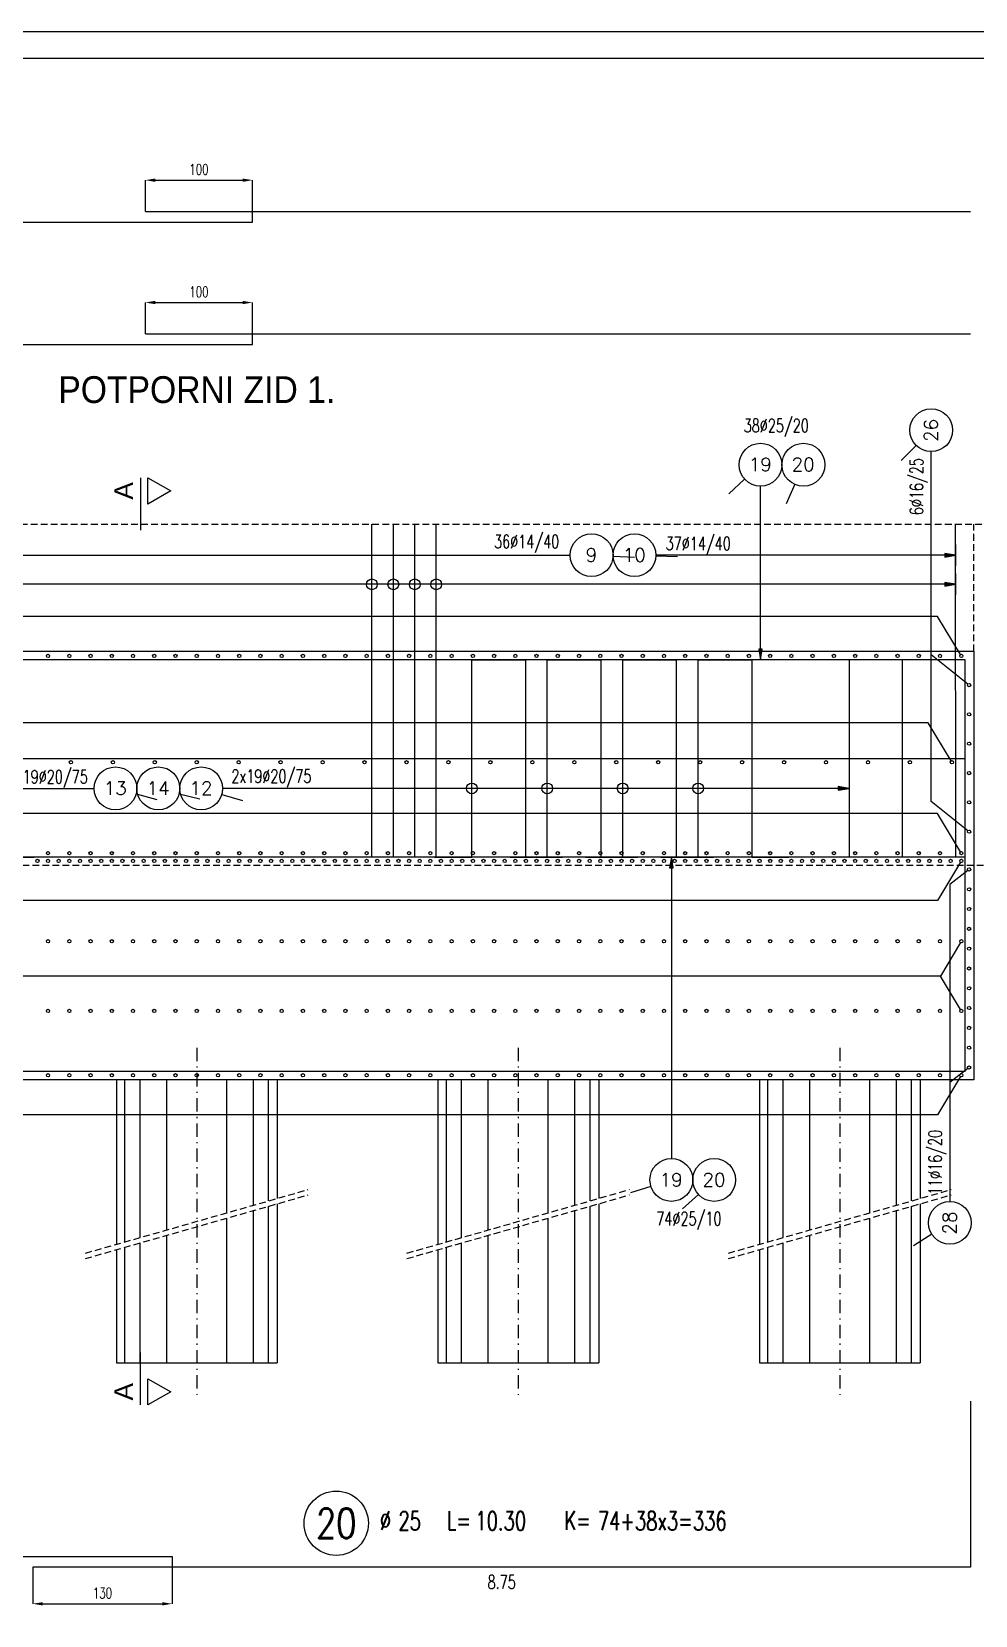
# Model space of a CAD drawing. Extents: x 3217 to 16371, y 373 to 2888.
# Drawn here: x 5597 to 6477, y 1411 to 2888 of the extents above; entities that cross this region are included whole.
import ezdxf
from ezdxf.enums import TextEntityAlignment as Align

# ---------------------------------------------------------------- set-up
doc = ezdxf.new("R2010")
doc.units = 0
doc.header["$LTSCALE"] = 50
doc.header["$PDMODE"] = 34
doc.header["$PDSIZE"] = 5
for name, pattern in [('CENTER', [0.47, 0.25, -0.1, 0.02, -0.1]), ('HIDDEN', [9.525, 6.35, -3.175]), ('HIDDEN2', [0.1875, 0.125, -0.0625])]:
    doc.linetypes.add(name, pattern=pattern)
doc.layers.get('DEFPOINTS').update_dxf_attribs({"linetype": 'CONTINUOUS'})
for name, color, linetype in [('ARM', 1, 'CONTINUOUS'), ('ARM-I', 6, 'CONTINUOUS'), ('BETON', 7, 'CONTINUOUS'), ('CRTICA', 7, 'CONTINUOUS'), ('KOTE', 4, 'CONTINUOUS'), ('NEVIDLJIVO', 9, 'HIDDEN2'), ('OSI', 2, 'CENTER'), ('TANKO', 8, 'CONTINUOUS'), ('TEKST', 7, 'CONTINUOUS')]:
    doc.layers.add(name, color=color, linetype=linetype)
doc.styles.add('KOTE', font='romans.shx', dxfattribs={"width": 0.7})
doc.styles.add('NASLOV', font='ARIAL.TTF')
doc.styles.get("Standard").update_dxf_attribs({"font": 'romans.shx', "width": 0.9})
doc.dimstyles.new('M-50', dxfattribs={"dimscale": 50, "dimtxt": 0.2, "dimasz": 0.185, "dimexe": 0, "dimexo": 0, "dimgap": 0.1, "dimtad": 1, "dimdec": 0, "dimzin": 0, "dimdsep": 46, "dimtxsty": 'KOTE', "dimcen": 0.09, "dimclrd": 256, "dimclre": 256, "dimclrt": 2, "dimadec": 0, "dimazin": 0, "dimtfac": 1, "dimtdec": 0, "dimtix": 1, "dimtmove": 2, "dimatfit": 3, "dimfxl": 0, "dimtolj": 1, "dimtzin": 0, "dimarcsym": 0})

# ---------------------------------------------------------------- blocks, each defined once
blk = doc.blocks.new('P')
at = {"layer": 'KOTE'}
blk.add_circle((0, 0), 0.4, dxfattribs=at)
blk.add_attdef('P', text='', height=0.25, dxfattribs=at).set_placement((-0.004, 0.004), align=Align.MIDDLE)
blk = doc.blocks.new('*D361')
at = {"layer": 'DEFPOINTS', "color": 0}
for p in [(5727.9, 1465.4), (5597.9, 1455.4), (5727.9, 1421.3)]:
    blk.add_point(p, dxfattribs=at)
at = {"layer": 'TANKO', "lineweight": -2}
for p, q in [((5727.9, 1465.4), (5727.9, 1421.3)), ((5597.9, 1455.4), (5597.9, 1421.3)), ((5607.1, 1421.3), (5718.6, 1421.3))]:
    blk.add_line(p, q, dxfattribs=at)
at = {"layer": 'TANKO'}
for points in [[(5607.1, 1422.8), (5607.1, 1419.7), (5597.9, 1421.3)], [(5718.6, 1422.8), (5718.6, 1419.7), (5727.9, 1421.3)]]:
    blk.add_solid(points, dxfattribs=at)
at = {"layer": 'TANKO', "color": 2, "insert": (5662.9, 1431.3), "char_height": 10, "attachment_point": 5, "style": 'KOTE'}
blk.add_mtext('\\A1;130', dxfattribs=at)
blk = doc.blocks.new('POZ')
at = {"layer": 'ARM-I'}
blk.add_circle((0, 0), 0.6, dxfattribs=at)
at = {"layer": 'ARM', "width": 0.7}
for s, p in [('%%c', (0.814, -0.125)), ('L=', (2.064, -0.125)), ('K=', (4.256, -0.125))]:
    blk.add_text(s, height=0.35, dxfattribs=at).set_placement(p)
for tag, p in [('VA', (0.879, 0.435)), ('FI', (1.162, -0.13)), ('DUZ', (2.598, -0.13)), ('KOM', (4.881, -0.13))]:
    blk.add_attdef(tag, p, '', height=0.35, dxfattribs=at)
at = {"layer": 'ARM', "width": 0.7, "flags": 1}
for tag, p in [('TIP', (1.038, -0.896)), ('A', (1.162, -1.411)), ('B', (1.162, -1.918)), ('C', (1.162, -2.426)), ('D', (1.162, -2.934)), ('E', (1.162, -3.441)), ('F', (1.162, -3.949)), ('G', (1.162, -4.457)), ('H', (1.162, -4.964)), ('I', (1.162, -5.472)), ('J', (1.162, -5.98)), ('K', (1.162, -6.487)), ('L', (1.162, -6.995)), ('M', (1.162, -7.503)), ('N', (1.162, -8.011))]:
    blk.add_attdef(tag, p, '', height=0.35, dxfattribs=at)
at = {"layer": 'ARM-I', "width": 0.8}
blk.add_attdef('POZ', text='', height=0.55, dxfattribs=at).set_placement((0, 0), align=Align.MIDDLE)
blk = doc.blocks.new('*D364')
at = {"layer": 'DEFPOINTS', "color": 0}
for p in [(5802.9, 2635.3), (5702.9, 2606.1), (5802.9, 2596.1)]:
    blk.add_point(p, dxfattribs=at)
at = {"layer": 'TANKO', "lineweight": -2}
for p, q in [((5702.9, 2606.1), (5702.9, 2635.3)), ((5712.1, 2635.3), (5793.6, 2635.3)), ((5802.9, 2596.1), (5802.9, 2635.3))]:
    blk.add_line(p, q, dxfattribs=at)
at = {"layer": 'TANKO'}
for points in [[(5712.1, 2636.9), (5712.1, 2633.8), (5702.9, 2635.3)], [(5793.6, 2636.9), (5793.6, 2633.8), (5802.9, 2635.3)]]:
    blk.add_solid(points, dxfattribs=at)
at = {"layer": 'TANKO', "color": 2, "insert": (5752.9, 2645.3), "char_height": 10, "attachment_point": 5, "style": 'KOTE'}
blk.add_mtext('\\A1;100', dxfattribs=at)
blk = doc.blocks.new('*D366')
at = {"layer": 'DEFPOINTS', "color": 0}
for p in [(5802.9, 2749.5), (5702.9, 2720.2), (5802.9, 2710.2)]:
    blk.add_point(p, dxfattribs=at)
at = {"layer": 'TANKO', "lineweight": -2}
for p, q in [((5702.9, 2720.2), (5702.9, 2749.5)), ((5712.1, 2749.5), (5793.6, 2749.5)), ((5802.9, 2710.2), (5802.9, 2749.5))]:
    blk.add_line(p, q, dxfattribs=at)
at = {"layer": 'TANKO'}
for points in [[(5712.1, 2751), (5712.1, 2747.9), (5702.9, 2749.5)], [(5793.6, 2751), (5793.6, 2747.9), (5802.9, 2749.5)]]:
    blk.add_solid(points, dxfattribs=at)
at = {"layer": 'TANKO', "color": 2, "insert": (5752.9, 2759.5), "char_height": 10, "attachment_point": 5, "style": 'KOTE'}
blk.add_mtext('\\A1;100', dxfattribs=at)
blk = doc.blocks.new('S')
at = {"layer": 'KOTE', "color": 9}
blk.add_line((0, 1), (0, -1), dxfattribs=at)
blk.add_lwpolyline([(-1, 0.17), (-1, -0.17), (0, 0)], close=True, dxfattribs=at)
at = {"layer": 'KOTE', "color": 9, "linetype": 'ByBlock'}
blk.add_solid([(-1, 0.17), (-1, -0.17), (0, 0)], dxfattribs=at)
blk = doc.blocks.new('STR')
at = {"layer": 'KOTE', "color": 9}
blk.add_lwpolyline([(-1, 0.17), (-1, -0.17), (0, 0)], close=True, dxfattribs=at)
at = {"layer": 'KOTE', "color": 9, "linetype": 'ByBlock'}
blk.add_solid([(-1, 0.17), (-1, -0.17), (0, 0)], dxfattribs=at)

msp = doc.modelspace()

# ---------------------------------------------------------------- linework, layer by layer
at = {"layer": 'ARM'}
for p, q in [((5914.3, 2118), (5914.3, 2428.6)), ((5934.3, 2118), (5934.3, 2428.6)), ((5954.3, 2118), (5954.3, 2428.6)), ((5974.3, 2118), (5974.3, 2428.6)), ((6459.1, 2118), (6459, 2428.7)), ((6467.9, 2302), (5033.9, 2302)), ((6467.9, 1918), (6467.9, 2302)), ((5033.9, 2210), (6467.9, 2210)), ((6467.9, 2118), (5033.9, 2118)), ((6467.9, 1918), (5033.9, 1918))]:
    msp.add_line(p, q, dxfattribs=at)
for points in [[(5480, 2118), (5514.7, 2118), (5514.7, 2302), (5564.7, 2302), (5564.7, 2118), (5599.3, 2118)], [(5972.8, 2118), (6007.5, 2118), (6007.5, 2302), (6057.5, 2302), (6057.5, 2118), (6092.1, 2118)], [(6043.2, 2118), (6077.9, 2118), (6077.9, 2302), (6127.9, 2302), (6127.9, 2118), (6162.5, 2118)], [(6113.6, 2118), (6148.3, 2118), (6148.3, 2302), (6198.3, 2302), (6198.3, 2118), (6232.9, 2118)], [(6184, 2118), (6218.7, 2118), (6218.7, 2302), (6268.7, 2302), (6268.7, 2118), (6303.3, 2118)], [(6444.1, 2118), (6409.5, 2118), (6409.5, 2302), (6359.5, 2302), (6359.5, 2118), (6324.8, 2118)]]:
    msp.add_lwpolyline(points, dxfattribs=at)
at = {"layer": 'ARM-I'}
for points in [[(5702.9, 2720.2), (6472.9, 2720.2)], [(5032.9, 2710.2), (5802.9, 2710.2)], [(5702.9, 2606.1), (6472.9, 2606.1)], [(5032.9, 2596.1), (5802.9, 2596.1)], [(5032.9, 1620.4), (5032.9, 1465.4), (5727.9, 1465.4)], [(6472.9, 1610.4), (6472.9, 1455.4), (5597.9, 1455.4)]]:
    msp.add_lwpolyline(points, dxfattribs=at)
at = {"layer": 'BETON'}
for p, q in [((5025.9, 2310), (6475.8, 2310)), ((6475.9, 2310), (6475.9, 1910)), ((6475.9, 1910), (5025.9, 1910)), ((5675.9, 1910), (5675.9, 1756.6)), ((5825.9, 1910), (5825.9, 1799.5)), ((5975.9, 1910), (5975.9, 1756.6)), ((6125.9, 1910), (6125.9, 1799.5)), ((6275.9, 1910), (6275.9, 1756.6)), ((6425.9, 1910), (6425.9, 1799.5)), ((5825.9, 1794.5), (5825.9, 1646.2)), ((6125.9, 1794.5), (6125.9, 1646.2)), ((6425.9, 1794.5), (6425.9, 1646.2)), ((5675.9, 1751.6), (5675.9, 1646.2)), ((5975.9, 1751.6), (5975.9, 1646.2)), ((6275.9, 1751.6), (6275.9, 1646.2)), ((5675.9, 1646.2), (5825.9, 1646.2)), ((5975.9, 1646.2), (6125.9, 1646.2)), ((6275.9, 1646.2), (6425.9, 1646.2))]:
    msp.add_line(p, q, dxfattribs=at)
for points in [[(3217.3, 373), (14130.3, 373), (14130.3, 2888), (3217.3, 2888)], [(3342.3, 398), (14105.3, 398), (14105.3, 2863), (3342.3, 2863)]]:
    msp.add_lwpolyline(points, close=True, dxfattribs=at)
at = {"layer": 'CRTICA'}
for p, q in [((6422.1, 2502), (6408, 2487.8)), ((6262.1, 2470.5), (6247.4, 2456.9)), ((6308.8, 2465.8), (6300.7, 2447.5)), ((6139.3, 2398.6), (6159.2, 2397.6)), ((6179.3, 2399), (6199.3, 2398.4)), ((5694.3, 2176.8), (5713.6, 2171.7)), ((5734.4, 2177.1), (5753.8, 2172.3)), ((5774.2, 2176.3), (5793.4, 2170.7)), ((6174.7, 1810.6), (6155.6, 1804.6)), ((6218.9, 1803.2), (6204.1, 1789.8)), ((6436.7, 1766), (6419.8, 1755.3))]:
    msp.add_line(p, q, dxfattribs=at)
at = {"layer": 'KOTE'}
for centre, radius in [((5914.3, 2372.4), 5), ((5934.3, 2372.4), 5), ((5954.3, 2372.4), 5), ((5974.3, 2372.4), 5), ((5612.1, 2305.6), 1.5), ((5632, 2305.6), 1.5), ((5651.8, 2305.6), 1.5), ((5671.6, 2305.6), 1.5), ((5691.4, 2305.6), 1.5), ((5711.2, 2305.6), 1.5), ((5731, 2305.6), 1.5), ((5750.9, 2305.6), 1.5), ((5770.7, 2305.6), 1.5), ((5790.5, 2305.6), 1.5), ((5810.3, 2305.6), 1.5), ((5830.1, 2305.6), 1.5), ((5849.9, 2305.6), 1.5), ((5869.8, 2305.6), 1.5), ((5889.6, 2305.6), 1.5), ((5909.4, 2305.6), 1.5), ((5929.2, 2305.6), 1.5), ((5949, 2305.6), 1.5), ((5968.8, 2305.6), 1.5), ((5988.7, 2305.6), 1.5), ((6008.5, 2305.6), 1.5), ((6028.3, 2305.6), 1.5), ((6048.1, 2305.6), 1.5), ((6067.9, 2305.6), 1.5), ((6087.7, 2305.6), 1.5), ((6107.6, 2305.6), 1.5), ((6127.4, 2305.6), 1.5), ((6147.2, 2305.6), 1.5), ((6167, 2305.6), 1.5), ((6186.8, 2305.6), 1.5), ((6206.6, 2305.6), 1.5), ((6226.5, 2305.6), 1.5), ((6246.3, 2305.6), 1.5), ((6266.1, 2305.6), 1.5), ((6285.9, 2305.6), 1.5), ((6305.7, 2305.6), 1.5), ((6325.5, 2305.6), 1.5), ((6345.4, 2305.6), 1.5), ((6365.2, 2305.6), 1.5), ((6385, 2305.6), 1.5), ((6404.8, 2305.6), 1.5), ((6424.6, 2305.6), 1.5), ((6444.4, 2305.6), 1.5), ((6464.3, 2305.6), 1.5), ((6471.5, 2278.4), 1.5), ((6471.5, 2251.1), 1.5), ((6471.5, 2223.7), 1.5), ((5633.4, 2206.4), 1.5), ((5672.6, 2206.4), 1.5), ((5711.7, 2206.4), 1.5), ((5750.9, 2206.4), 1.5), ((5790, 2206.4), 1.5), ((5829.1, 2206.4), 1.5), ((5868.3, 2206.4), 1.5), ((5907.4, 2206.4), 1.5), ((5946.6, 2206.4), 1.5), ((5985.7, 2206.4), 1.5), ((6024.9, 2206.4), 1.5), ((6064, 2206.4), 1.5), ((6103.2, 2206.4), 1.5), ((6142.3, 2206.4), 1.5), ((6181.4, 2206.4), 1.5), ((6220.6, 2206.4), 1.5), ((6259.7, 2206.4), 1.5), ((6298.9, 2206.4), 1.5), ((6338, 2206.4), 1.5), ((6377.2, 2206.4), 1.5), ((6416.3, 2206.4), 1.5), ((6455.5, 2206.4), 1.5), ((6007.5, 2182), 5), ((6077.9, 2182), 5), ((6148.3, 2182), 5), ((6218.7, 2182), 5), ((6471.5, 2196.3), 1.5), ((6471.5, 2169), 1.5), ((6471.5, 2141.6), 1.5), ((5602.2, 2114.4), 1.5), ((5612.1, 2121.6), 1.5), ((5612.1, 2114.4), 1.5), ((5622, 2114.4), 1.5), ((5632, 2121.6), 1.5), ((5632, 2114.4), 1.5), ((5641.9, 2114.4), 1.5), ((5651.8, 2121.6), 1.5), ((5651.8, 2114.4), 1.5), ((5661.7, 2114.4), 1.5), ((5671.6, 2121.6), 1.5), ((5671.6, 2114.4), 1.5), ((5681.5, 2114.4), 1.5), ((5691.4, 2121.6), 1.5), ((5691.4, 2114.4), 1.5), ((5701.3, 2114.4), 1.5), ((5711.2, 2121.6), 1.5), ((5711.2, 2114.4), 1.5), ((5721.1, 2114.4), 1.5), ((5731, 2121.6), 1.5), ((5731, 2114.4), 1.5), ((5740.9, 2114.4), 1.5), ((5750.9, 2121.6), 1.5), ((5750.9, 2114.4), 1.5), ((5760.8, 2114.4), 1.5), ((5770.7, 2121.6), 1.5), ((5770.7, 2114.4), 1.5), ((5780.6, 2114.4), 1.5), ((5790.5, 2121.6), 1.5), ((5790.5, 2114.4), 1.5), ((5800.4, 2114.4), 1.5), ((5810.3, 2121.6), 1.5), ((5810.3, 2114.4), 1.5), ((5820.2, 2114.4), 1.5), ((5830.1, 2121.6), 1.5), ((5830.1, 2114.4), 1.5), ((5840, 2114.4), 1.5), ((5849.9, 2121.6), 1.5), ((5849.9, 2114.4), 1.5), ((5859.8, 2114.4), 1.5), ((5869.8, 2121.6), 1.5), ((5869.8, 2114.4), 1.5), ((5879.7, 2114.4), 1.5), ((5889.6, 2121.6), 1.5), ((5889.6, 2114.4), 1.5), ((5899.5, 2114.4), 1.5), ((5909.4, 2121.6), 1.5), ((5909.4, 2114.4), 1.5), ((5919.3, 2114.4), 1.5), ((5929.2, 2121.6), 1.5), ((5929.2, 2114.4), 1.5), ((5939.1, 2114.4), 1.5), ((5949, 2121.6), 1.5), ((5949, 2114.4), 1.5), ((5958.9, 2114.4), 1.5), ((5968.8, 2121.6), 1.5), ((5968.8, 2114.4), 1.5), ((5978.7, 2114.4), 1.5), ((5988.7, 2121.6), 1.5), ((5988.7, 2114.4), 1.5), ((5998.6, 2114.4), 1.5), ((6008.5, 2121.6), 1.5), ((6008.5, 2114.4), 1.5), ((6018.4, 2114.4), 1.5), ((6028.3, 2121.6), 1.5), ((6028.3, 2114.4), 1.5), ((6038.2, 2114.4), 1.5), ((6048.1, 2121.6), 1.5), ((6048.1, 2114.4), 1.5), ((6058, 2114.4), 1.5), ((6067.9, 2121.6), 1.5), ((6067.9, 2114.4), 1.5), ((6077.8, 2114.4), 1.5), ((6087.7, 2121.6), 1.5), ((6087.7, 2114.4), 1.5), ((6097.6, 2114.4), 1.5), ((6107.6, 2121.6), 1.5), ((6107.6, 2114.4), 1.5), ((6117.5, 2114.4), 1.5), ((6127.4, 2121.6), 1.5), ((6127.4, 2114.4), 1.5), ((6137.3, 2114.4), 1.5), ((6147.2, 2121.6), 1.5), ((6147.2, 2114.4), 1.5), ((6157.1, 2114.4), 1.5), ((6167, 2121.6), 1.5), ((6167, 2114.4), 1.5), ((6176.9, 2114.4), 1.5), ((6186.8, 2121.6), 1.5), ((6186.8, 2114.4), 1.5), ((6196.7, 2114.4), 1.5), ((6206.6, 2121.6), 1.5), ((6206.6, 2114.4), 1.5), ((6216.5, 2114.4), 1.5), ((6226.5, 2121.6), 1.5), ((6226.5, 2114.4), 1.5), ((6236.4, 2114.4), 1.5), ((6246.3, 2121.6), 1.5), ((6246.3, 2114.4), 1.5), ((6256.2, 2114.4), 1.5), ((6266.1, 2121.6), 1.5), ((6266.1, 2114.4), 1.5), ((6276, 2114.4), 1.5), ((6285.9, 2121.6), 1.5), ((6285.9, 2114.4), 1.5), ((6295.8, 2114.4), 1.5), ((6305.7, 2121.6), 1.5), ((6305.7, 2114.4), 1.5), ((6315.6, 2114.4), 1.5), ((6325.5, 2121.6), 1.5), ((6325.5, 2114.4), 1.5), ((6335.4, 2114.4), 1.5), ((6345.4, 2121.6), 1.5), ((6345.4, 2114.4), 1.5), ((6355.3, 2114.4), 1.5), ((6365.2, 2121.6), 1.5), ((6365.2, 2114.4), 1.5), ((6375.1, 2114.4), 1.5), ((6385, 2121.6), 1.5), ((6385, 2114.4), 1.5), ((6394.9, 2114.4), 1.5), ((6404.8, 2121.6), 1.5), ((6404.8, 2114.4), 1.5), ((6414.7, 2114.4), 1.5), ((6424.6, 2121.6), 1.5), ((6424.6, 2114.4), 1.5), ((6434.5, 2114.4), 1.5), ((6444.4, 2121.6), 1.5), ((6444.4, 2114.4), 1.5), ((6454.3, 2114.4), 1.5), ((6464.3, 2121.6), 1.5), ((6464.3, 2114.4), 1.5), ((6471.5, 2106.4), 1.5), ((6471.5, 2087.9), 1.5), ((6471.5, 2069.5), 1.5), ((5612.1, 2039.4), 1.5), ((5632, 2039.4), 1.5), ((5651.8, 2039.4), 1.5), ((5671.6, 2039.4), 1.5), ((5691.4, 2039.4), 1.5), ((5711.2, 2039.4), 1.5), ((5731, 2039.4), 1.5), ((5750.9, 2039.4), 1.5), ((5770.7, 2039.4), 1.5), ((5790.5, 2039.4), 1.5), ((5810.3, 2039.4), 1.5), ((5830.1, 2039.4), 1.5), ((5849.9, 2039.4), 1.5), ((5869.8, 2039.4), 1.5), ((5889.6, 2039.4), 1.5), ((5909.4, 2039.4), 1.5), ((5929.2, 2039.4), 1.5), ((5949, 2039.4), 1.5), ((5968.8, 2039.4), 1.5), ((5988.7, 2039.4), 1.5), ((6008.5, 2039.4), 1.5), ((6028.3, 2039.4), 1.5), ((6048.1, 2039.4), 1.5), ((6067.9, 2039.4), 1.5), ((6087.7, 2039.4), 1.5), ((6107.6, 2039.4), 1.5), ((6127.4, 2039.4), 1.5), ((6147.2, 2039.4), 1.5), ((6167, 2039.4), 1.5), ((6186.8, 2039.4), 1.5), ((6206.6, 2039.4), 1.5), ((6226.5, 2039.4), 1.5), ((6246.3, 2039.4), 1.5), ((6266.1, 2039.4), 1.5), ((6285.9, 2039.4), 1.5), ((6305.7, 2039.4), 1.5), ((6325.5, 2039.4), 1.5), ((6345.4, 2039.4), 1.5), ((6365.2, 2039.4), 1.5), ((6385, 2039.4), 1.5), ((6404.8, 2039.4), 1.5), ((6424.6, 2039.4), 1.5), ((6444.4, 2039.4), 1.5), ((6464.3, 2039.4), 1.5), ((6471.5, 2051), 1.5), ((6471.5, 2032.5), 1.5), ((6471.5, 2014), 1.5), ((6471.5, 1995.5), 1.5), ((5612.1, 1974.4), 1.5), ((5632, 1974.4), 1.5), ((5651.8, 1974.4), 1.5), ((5671.6, 1974.4), 1.5), ((5691.4, 1974.4), 1.5), ((5711.2, 1974.4), 1.5), ((5731, 1974.4), 1.5), ((5750.9, 1974.4), 1.5), ((5770.7, 1974.4), 1.5), ((5790.5, 1974.4), 1.5), ((5810.3, 1974.4), 1.5), ((5830.1, 1974.4), 1.5), ((5849.9, 1974.4), 1.5), ((5869.8, 1974.4), 1.5), ((5889.6, 1974.4), 1.5), ((5909.4, 1974.4), 1.5), ((5929.2, 1974.4), 1.5), ((5949, 1974.4), 1.5), ((5968.8, 1974.4), 1.5), ((5988.7, 1974.4), 1.5), ((6008.5, 1974.4), 1.5), ((6028.3, 1974.4), 1.5), ((6048.1, 1974.4), 1.5), ((6067.9, 1974.4), 1.5), ((6087.7, 1974.4), 1.5), ((6107.6, 1974.4), 1.5), ((6127.4, 1974.4), 1.5), ((6147.2, 1974.4), 1.5), ((6167, 1974.4), 1.5), ((6186.8, 1974.4), 1.5), ((6206.6, 1974.4), 1.5), ((6226.5, 1974.4), 1.5), ((6246.3, 1974.4), 1.5), ((6266.1, 1974.4), 1.5), ((6285.9, 1974.4), 1.5), ((6305.7, 1974.4), 1.5), ((6325.5, 1974.4), 1.5), ((6345.4, 1974.4), 1.5), ((6365.2, 1974.4), 1.5), ((6385, 1974.4), 1.5), ((6404.8, 1974.4), 1.5), ((6424.6, 1974.4), 1.5), ((6444.4, 1974.4), 1.5), ((6464.3, 1974.4), 1.5), ((6471.5, 1977.1), 1.5), ((6471.5, 1958.6), 1.5), ((6471.5, 1940.1), 1.5), ((6471.5, 1921.6), 1.5), ((5612.1, 1914.4), 1.5), ((5632, 1914.4), 1.5), ((5651.8, 1914.4), 1.5), ((5671.6, 1914.4), 1.5), ((5691.4, 1914.4), 1.5), ((5711.2, 1914.4), 1.5), ((5731, 1914.4), 1.5), ((5750.9, 1914.4), 1.5), ((5770.7, 1914.4), 1.5), ((5790.5, 1914.4), 1.5), ((5810.3, 1914.4), 1.5), ((5830.1, 1914.4), 1.5), ((5849.9, 1914.4), 1.5), ((5869.8, 1914.4), 1.5), ((5889.6, 1914.4), 1.5), ((5909.4, 1914.4), 1.5), ((5929.2, 1914.4), 1.5), ((5949, 1914.4), 1.5), ((5968.8, 1914.4), 1.5), ((5988.7, 1914.4), 1.5), ((6008.5, 1914.4), 1.5), ((6028.3, 1914.4), 1.5), ((6048.1, 1914.4), 1.5), ((6067.9, 1914.4), 1.5), ((6087.7, 1914.4), 1.5), ((6107.6, 1914.4), 1.5), ((6127.4, 1914.4), 1.5), ((6147.2, 1914.4), 1.5), ((6167, 1914.4), 1.5), ((6186.8, 1914.4), 1.5), ((6206.6, 1914.4), 1.5), ((6226.5, 1914.4), 1.5), ((6246.3, 1914.4), 1.5), ((6266.1, 1914.4), 1.5), ((6285.9, 1914.4), 1.5), ((6305.7, 1914.4), 1.5), ((6325.5, 1914.4), 1.5), ((6345.4, 1914.4), 1.5), ((6365.2, 1914.4), 1.5), ((6385, 1914.4), 1.5), ((6404.8, 1914.4), 1.5), ((6424.6, 1914.4), 1.5), ((6444.4, 1914.4), 1.5), ((6464.3, 1914.4), 1.5)]:
    msp.add_circle(centre, radius, dxfattribs=at)
at = {"layer": 'NEVIDLJIVO'}
for p, q in [((4995.9, 2428.6), (10311.9, 2428.6)), ((6475.9, 2310), (6475.9, 2428.6)), ((10281.9, 2110), (5025.9, 2110)), ((5647, 1748.4), (5854.7, 1807.7)), ((5647, 1743.4), (5854.7, 1802.7)), ((5947, 1748.4), (6154.7, 1807.7)), ((5947, 1743.4), (6154.7, 1802.7)), ((6247, 1748.4), (6454.7, 1807.7)), ((6247, 1743.4), (6454.7, 1802.7))]:
    msp.add_line(p, q, dxfattribs=at)
at = {"layer": 'OSI'}
for p, q in [((5750.9, 1940), (5750.9, 1616.2)), ((6050.9, 1940), (6050.9, 1616.2)), ((6350.9, 1940), (6350.9, 1616.2))]:
    msp.add_line(p, q, dxfattribs=at)
at = {"layer": 'TANKO'}
for p, q in [((6436.2, 2169.7), (6436.2, 2496.2)), ((6276.9, 2302), (6276.9, 2464)), ((5042.7, 2399.5), (6099.3, 2399.6)), ((6459, 2399.6), (6179.3, 2399.6)), ((6459, 2372.5), (5447.2, 2372.4)), ((6442.2, 2342.5), (4938.5, 2342.5)), ((6463.5, 2306.9), (6442.2, 2342.5)), ((6470.3, 2279.3), (6436.2, 2306.5)), ((6433.4, 2243.3), (4938.5, 2243.3)), ((6454.7, 2207.7), (6433.4, 2243.3)), ((5142.2, 2182), (5655, 2182)), ((6359.5, 2182), (5775, 2182)), ((6442.2, 2158.5), (4938.5, 2158.5)), ((6470.3, 2142.5), (6436.2, 2169.7)), ((6463.5, 2122.9), (6442.2, 2158.5)), ((6193.7, 2118), (6193.7, 1836.7)), ((6463.5, 2113.1), (6442.2, 2077.5)), ((6470.3, 2105.5), (6453.6, 2092.5)), ((6453.6, 2092.5), (6453.6, 1796.7)), ((6442.2, 2077.5), (4938.5, 2077.5)), ((6463.5, 2038.1), (6444.9, 2006.9)), ((6444.9, 2006.9), (4938.5, 2006.9)), ((6463.5, 1975.7), (6444.9, 2006.9)), ((5683.8, 1758.9), (5683.8, 1910)), ((5698, 1763), (5698, 1910)), ((5722.8, 1770.1), (5722.8, 1910)), ((5778.9, 1786.1), (5778.9, 1910)), ((5803.8, 1793.2), (5803.8, 1910)), ((5817.9, 1797.2), (5817.9, 1910)), ((5983.8, 1758.9), (5983.8, 1910)), ((5998, 1763), (5998, 1910)), ((6022.8, 1770.1), (6022.8, 1910)), ((6078.9, 1786.1), (6078.9, 1910)), ((6103.8, 1793.2), (6103.8, 1910)), ((6117.9, 1797.2), (6117.9, 1910)), ((6283.8, 1758.9), (6283.8, 1910)), ((6298, 1763), (6298, 1910)), ((6322.8, 1770.1), (6322.8, 1910)), ((6378.9, 1786.1), (6378.9, 1910)), ((6403.8, 1793.2), (6403.8, 1910)), ((6417.9, 1797.2), (6417.9, 1910)), ((6463.5, 1913.1), (6442.2, 1877.5)), ((6470.3, 1920.7), (6453.6, 1907.7)), ((6442.2, 1877.5), (4938.5, 1877.5)), ((5803.8, 1646.2), (5803.8, 1788.2)), ((5817.9, 1646.2), (5817.9, 1792.2)), ((6103.8, 1646.2), (6103.8, 1788.2)), ((6117.9, 1646.2), (6117.9, 1792.2)), ((6403.8, 1646.2), (6403.8, 1788.2)), ((6417.9, 1646.2), (6417.9, 1792.2)), ((5778.9, 1646.2), (5778.9, 1781.1)), ((6078.9, 1646.2), (6078.9, 1781.1)), ((6378.9, 1646.2), (6378.9, 1781.1)), ((5722.8, 1646.2), (5722.8, 1765.1)), ((6022.8, 1646.2), (6022.8, 1765.1)), ((6322.8, 1646.2), (6322.8, 1765.1)), ((5683.8, 1646.2), (5683.8, 1753.9)), ((5698, 1646.2), (5698, 1758)), ((5983.8, 1646.2), (5983.8, 1753.9)), ((5998, 1646.2), (5998, 1758)), ((6283.8, 1646.2), (6283.8, 1753.9)), ((6298, 1646.2), (6298, 1758))]:
    msp.add_line(p, q, dxfattribs=at)
at = {"layer": 'TEKST', "linetype": 'HIDDEN'}
for p, q in [((5698.3, 2471.8), (5698.3, 2422.8)), ((5698.3, 1606.8), (5698.3, 1655.8))]:
    msp.add_line(p, q, dxfattribs=at)
at = {"layer": 'TEKST'}
for points in [[(5705.3, 2447.3), (5705.3, 2471.8), (5726.6, 2459.6)], [(5705.3, 1606.8), (5705.3, 1631.3), (5726.6, 1619.1)]]:
    msp.add_lwpolyline(points, close=True, dxfattribs=at)

# ---------------------------------------------------------------- block references
at = {"layer": 'KOTE'}
ref = msp.add_blockref('P', (6436.2, 2516.2), dxfattribs=dict(at, xscale=50, yscale=50, zscale=50, rotation=90))
ref.add_attrib('P', '26', dxfattribs={"height": 12.5, "rotation": 90}).set_placement((6436, 2516), align=Align.MIDDLE)
ref = msp.add_blockref('P', (6276.9, 2484), dxfattribs=dict(at, xscale=50, yscale=50, zscale=50))
ref.add_attrib('P', '19', dxfattribs={"height": 12.5}).set_placement((6276.7, 2484.3), align=Align.MIDDLE)
ref = msp.add_blockref('P', (6316.9, 2484), dxfattribs=dict(at, xscale=50, yscale=50, zscale=50))
ref.add_attrib('P', '20', dxfattribs={"height": 12.5}).set_placement((6316.7, 2484.3), align=Align.MIDDLE)
ref = msp.add_blockref('P', (6119.3, 2399.6), dxfattribs=dict(at, xscale=50, yscale=50, zscale=50))
ref.add_attrib('P', '9', dxfattribs={"height": 12.5}).set_placement((6119.1, 2399.8), align=Align.MIDDLE)
ref = msp.add_blockref('P', (6159.3, 2399.6), dxfattribs=dict(at, xscale=50, yscale=50, zscale=50))
ref.add_attrib('P', '10', dxfattribs={"height": 12.5}).set_placement((6159.1, 2399.8), align=Align.MIDDLE)
at = {"layer": 'KOTE', "xscale": 10, "yscale": 10, "zscale": 10}
for p in [(6459, 2399.6), (6459, 2372.5), (6359.5, 2182)]:
    msp.add_blockref('S', p, dxfattribs=at)
for p, rotation in [((6276.9, 2302), 270), ((6193.7, 2118), 90)]:
    msp.add_blockref('STR', p, dxfattribs=dict(at, rotation=rotation))
at = {"layer": 'KOTE'}
ref = msp.add_blockref('P', (5675, 2182), dxfattribs=dict(at, xscale=50, yscale=50, zscale=50))
ref.add_attrib('P', '13', dxfattribs={"height": 12.5}).set_placement((5674.8, 2182.2), align=Align.MIDDLE)
ref = msp.add_blockref('P', (5715, 2182), dxfattribs=dict(at, xscale=50, yscale=50, zscale=50))
ref.add_attrib('P', '14', dxfattribs={"height": 12.5}).set_placement((5714.8, 2182.2), align=Align.MIDDLE)
ref = msp.add_blockref('P', (5755, 2182), dxfattribs=dict(at, xscale=50, yscale=50, zscale=50))
ref.add_attrib('P', '12', dxfattribs={"height": 12.5}).set_placement((5754.8, 2182.2), align=Align.MIDDLE)
ref = msp.add_blockref('P', (6193.7, 1816.7), dxfattribs=dict(at, xscale=50, yscale=50, zscale=50))
ref.add_attrib('P', '19', dxfattribs={"height": 12.5}).set_placement((6193.5, 1816.9), align=Align.MIDDLE)
ref = msp.add_blockref('P', (6233.7, 1816.7), dxfattribs=dict(at, xscale=50, yscale=50, zscale=50))
ref.add_attrib('P', '20', dxfattribs={"height": 12.5}).set_placement((6233.5, 1816.9), align=Align.MIDDLE)
ref = msp.add_blockref('P', (6453.6, 1776.7), dxfattribs=dict(at, xscale=50, yscale=50, zscale=50, rotation=90))
ref.add_attrib('P', '28', dxfattribs={"height": 12.5, "rotation": 90}).set_placement((6453.4, 1776.5), align=Align.MIDDLE)
at = {"layer": 'KOTE', "xscale": 50, "yscale": 50, "zscale": 50}
msp.add_blockref('POZ', (5881, 1496.4), dxfattribs=at).add_auto_attribs({'POZ': '20', 'FI': '25', 'DUZ': '10.30', 'KOM': '74+38x3=336'})

# ---------------------------------------------------------------- texts
at = {"layer": 'KOTE', "style": 'KOTE', "width": 0.7}
for s, p in [('38%%c25/20', (6291.6, 2519.6)), ('36%%c14/40', (6058.7, 2411.4)), ('37%%c14/40', (6218.8, 2409.6)), ('19%%c20/75', (5618.8, 2192)), ('2x19%%c20/75', (5820.5, 2192.5)), ('74%%c25/10', (6210.1, 1779.7)), ('8.75', (6035.4, 1441.6))]:
    msp.add_text(s, height=12.5, dxfattribs=at).set_placement(p, align=Align.MIDDLE)
msp.add_text('6%%c16/25', height=12.5, rotation=90, dxfattribs=at).set_placement((6428.7, 2490.2), align=Align.RIGHT)
msp.add_text('11%%c16/20', height=12.5, rotation=90, dxfattribs=at).set_placement((6446.1, 1802.7))
at = {"layer": 'TEKST', "style": 'NASLOV'}
for p in [(5682.6, 2459.6), (5682.6, 1619.1)]:
    msp.add_text('A', height=17.5, rotation=90, dxfattribs=at).set_placement(p, align=Align.MIDDLE)
at = {"layer": 'TEKST', "insert": (5750.9, 2553.9), "char_height": 25, "attachment_point": 5}
msp.add_mtext('{\\fArial|b0|i0|c238|p34;POTPORNI ZID 1.}', dxfattribs=at)

# ---------------------------------------------------------------- dimensions: what is measured, and where the dimension line sits
at = {"layer": 'TANKO'}
for base, p1, p2, picture, middle in [((5802.9, 2749.5), (5702.9, 2720.2), (5802.9, 2710.2), '*D366', (5752.9, 2759.5)), ((5802.9, 2635.3), (5702.9, 2606.1), (5802.9, 2596.1), '*D364', (5752.9, 2645.3)), ((5727.9, 1421.3), (5597.9, 1455.4), (5727.9, 1465.4), '*D361', (5662.9, 1431.3))]:
    dim = msp.add_linear_dim(base=base, p1=p1, p2=p2, dimstyle='M-50', dxfattribs=at)
    dim.commit()
    dim.dimension.update_dxf_attribs({"geometry": picture, "text_midpoint": middle})

doc.saveas('drawing.dxf')
